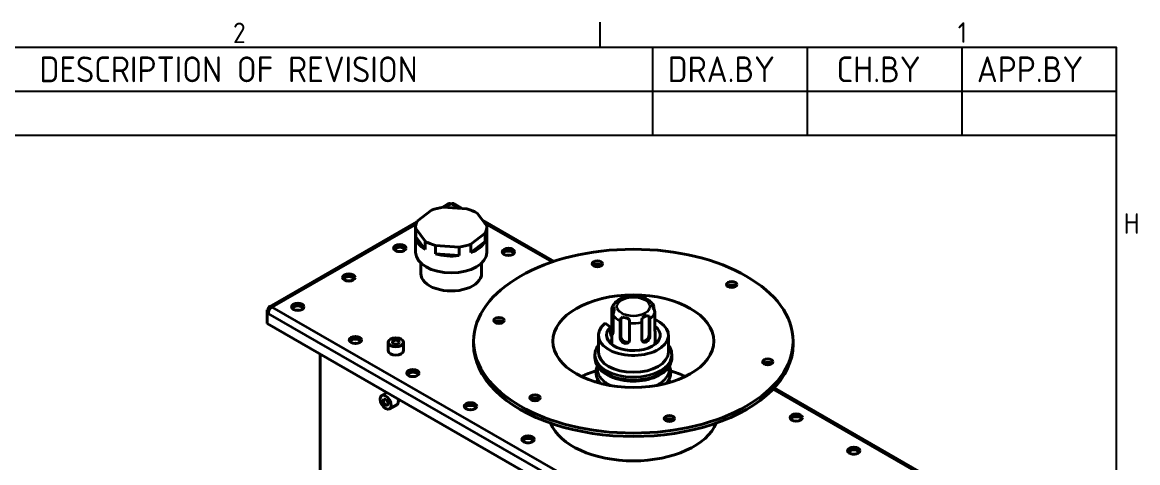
# Model space of a CAD drawing. Header units: millimetres. Extents: x 0 to 4205, y 0 to 2970.
# Drawn here: x 3574 to 4115, y 2668 to 2882 of the extents above; entities that cross this region are included whole.
import ezdxf

# ---------------------------------------------------------------- set-up
doc = ezdxf.new("R2010")
doc.units = ezdxf.units.MM
doc.header["$LTSCALE"] = 5
doc.layers.get('0').update_dxf_attribs({"color": 3, "lineweight": 25})
for name, color, linetype, lineweight in [('가시적인 것(ISO)', 3, 'Continuous', 40), ('가시적인 좁은 것(ISO)', 3, 'Continuous', 35), ('경계(ISO)', 7, 'Continuous', 25), ('기호(ISO)', 5, 'Continuous', 25)]:
    doc.layers.add(name, color=color, linetype=linetype, lineweight=lineweight)
doc.styles.add('ISO Proportiona M2B', font='isocp.shx')
doc.styles.add('문자 텍스트_PSTEK_POSCO', font='isocp.shx')

# ---------------------------------------------------------------- blocks, each defined once
blk = doc.blocks.new('경계 Default Border')
at = {"layer": '경계(ISO)'}
blk.add_line((770.92, 574), (770.92, 576.4), dxfattribs=at)
at = {"layer": '경계(ISO)', "flags": 128}
blk.add_lwpolyline([(20, 20), (20, 574), (821, 574), (821, 20), (20, 20)], dxfattribs=at)
at = {"layer": '경계(ISO)', "color": 2, "char_height": 2, "attachment_point": 7, "style": '문자 텍스트_PSTEK_POSCO'}
for s, insert in [('2', (735.29, 574.38)), ('1', (805.62, 574.4)), ('H', (821.72, 555.87))]:
    blk.add_mtext(s, dxfattribs=dict(at, insert=insert))

msp = doc.modelspace()

# ---------------------------------------------------------------- linework, layer by layer
at = {"layer": '가시적인 것(ISO)'}
for p, q in [((3781.0749, 2793.9929), (3777.8826, 2792.1546)), ((3787.7023, 2791.6133), (3783.5701, 2793.9929)), ((3772.7558, 2790.8216), (3765.8358, 2785.4778)), ((3789.9702, 2791.4596), (3778.4737, 2792.2388)), ((3799.5369, 2783.1936), (3794.9605, 2789.3167)), ((3765.6537, 2785.1124), (3694.1008, 2743.9078)), ((3765.0725, 2770.2924), (3765.0725, 2782.5556)), ((3765.1081, 2781.9176), (3769.6846, 2775.7946)), ((3765.1081, 2777.8299), (3765.1081, 2781.9176)), ((3832.2406, 2765.9654), (3797.4314, 2786.0108)), ((3799.5725, 2770.2924), (3799.5725, 2782.5556)), ((3765.1081, 2777.8299), (3769.6846, 2771.7069)), ((3791.8892, 2774.2896), (3798.8093, 2779.6335)), ((3798.8093, 2779.6335), (3798.8093, 2775.5457)), ((3769.6846, 2775.7946), (3769.6846, 2771.7069)), ((3774.6748, 2773.6516), (3786.1713, 2772.8724)), ((3774.6748, 2769.5639), (3774.6748, 2773.6516)), ((3786.1713, 2772.8724), (3786.1713, 2768.7847)), ((3791.8892, 2770.2019), (3798.8093, 2775.5457)), ((3791.8892, 2770.2019), (3791.8892, 2774.2896)), ((3774.6748, 2769.5639), (3786.1713, 2768.7847)), ((3767.5725, 2760.0731), (3767.5725, 2765.1418)), ((3797.0725, 2760.0731), (3797.0725, 2765.1418)), ((3880.5708, 2744.0584), (3880.5708, 2742.8478)), ((3692.9692, 2742.4073), (3693.5806, 2742.7594)), ((3693.8293, 2741.912), (3692.9692, 2742.4073)), ((3692.9692, 2742.4073), (3692.9692, 2741.0755)), ((3693.6888, 2741.4899), (3692.9692, 2741.0755)), ((3693.5806, 2740.7234), (3692.9692, 2741.0755)), ((3692.9692, 2741.0755), (3692.9692, 2735.7614)), ((3693.5806, 2742.7594), (3694.096, 2742.4626)), ((3860.2993, 2734.5869), (3860.2993, 2742.7624)), ((3860.851, 2739.9006), (3860.851, 2731.7252)), ((3860.993, 2740.852), (3860.993, 2742.8067)), ((3878.3536, 2738.4255), (3878.3536, 2730.25)), ((3881.1225, 2733.0212), (3881.1225, 2741.1966)), ((3692.9692, 2735.7614), (3957.9428, 2583.1733)), ((3859.573, 2733.9449), (3857.056, 2735.9156)), ((3859.573, 2731.6967), (3859.573, 2733.9449)), ((3864.3277, 2729.0031), (3864.3277, 2737.1785)), ((3864.6079, 2729.3712), (3864.6079, 2737.5467)), ((3868.9073, 2736.0228), (3868.9073, 2727.8474)), ((3874.7393, 2728.2202), (3874.7393, 2736.3957)), ((3878.7672, 2738.1017), (3878.7672, 2729.9262)), ((3853.7109, 2721.9087), (3853.7109, 2730.0842)), ((3860.2109, 2726.8549), (3860.2109, 2731.9929)), ((3881.2109, 2726.8549), (3881.2109, 2731.9929)), ((3887.7109, 2721.9087), (3887.7109, 2730.0842)), ((3751.7025, 2722.6111), (3751.7025, 2726.6988)), ((3759.2025, 2722.6111), (3759.2025, 2726.6988)), ((3793.2109, 2725.5877), (3793.2109, 2727.2228)), ((3948.2109, 2725.5877), (3948.2109, 2727.2228)), ((3718.6829, 2653.6028), (3718.6829, 2720.9539)), ((3852.0859, 2719.2218), (3852.0859, 2720.5802)), ((3889.3359, 2719.2218), (3889.3359, 2720.5802)), ((3751.1139, 2702.2781), (3748.6313, 2700.8486)), ((4047.3209, 2642.1089), (3939.0009, 2704.4863)), ((3755.9096, 2696.3852), (3752.3741, 2694.3492))]:
    msp.add_line(p, q, dxfattribs=at)
for centre, major_axis, ratio, start_param, end_param in [((3782.3225, 2782.5556), (-17.25, 0), 0.5758617, 4.93740063, 5.30025941), ((3782.3225, 2782.5556), (-17.25, 0), 0.5758617, 3.89020308, 4.25306186), ((3782.3225, 2782.5556), (-17.25, 0), 0.5758617, 5.98459818, 6.34745696), ((3782.3225, 2782.5556), (17.25, 0), 0.5758617, 5.98459818, 6.34745696), ((3782.3225, 2778.4679), (-17.25, 0), 0.5758617, 0.06427165, 0.74861042), ((3757.397, 2771.0827), (3, 0), 0.5758617, 0.38826696, 2.7533257), ((3757.397, 2771.0827), (-3, 0), 0.5758617, 3.52985961, 5.89491835), ((3782.3225, 2782.5556), (17.25, 0), 0.5758617, 3.89020308, 4.25306186), ((3782.3225, 2782.5556), (17.25, 0), 0.5758617, 4.93740063, 5.30025941), ((3782.3225, 2778.4679), (17.25, 0), 0.5758617, 5.30025941, 5.98459818), ((3810.0765, 2769.2503), (3, 0), 0.5758617, 0.38826696, 2.7533257), ((3810.0765, 2769.2503), (-3, 0), 0.5758617, 3.52985961, 5.89491835), ((3757.397, 2769.0388), (3, 0), 0.5758617, 1.325741, 1.81585165), ((3757.397, 2769.0388), (-3, 0), 0.5758617, 4.46733366, 4.9574443), ((3782.3225, 2770.2924), (17.25, 0), 0.5758617, 3.14159267, 6.28318531), ((3782.3225, 2778.4679), (-17.25, 0), 0.5758617, 1.1114692, 1.79580797), ((3810.0765, 2767.2064), (3, 0), 0.5758617, 1.325741, 1.81585165), ((3810.0765, 2767.2064), (-3, 0), 0.5758617, 4.46733366, 4.9574443), ((3782.3225, 2760.0731), (14.75, 0), 0.5758617, 3.14159264, 6.28318531), ((3853.2406, 2763.1339), (-2.5, 0), 0.5758617, 3.74551747, 5.67926049), ((3732.6483, 2756.8308), (3, 0), 0.5758617, 0.38826696, 2.7533257), ((3732.6483, 2756.8308), (-3, 0), 0.5758617, 3.52985961, 5.89491835), ((3732.6483, 2754.787), (3, 0), 0.5758617, 1.325741, 1.81585165), ((3732.6483, 2754.787), (-3, 0), 0.5758617, 4.46733366, 4.9574443), ((3918.4406, 2753.0734), (-2.5, 0), 0.5758617, 3.74551747, 5.67926049), ((3707.8995, 2742.579), (3, 0), 0.5758617, 0.38826696, 2.7533257), ((3707.8995, 2742.579), (-3, 0), 0.5758617, 3.52985961, 5.89491835), ((3861.2689, 2741.3759), (-0.1595, 2.4949), 0.09020825, 0.0992938, 0.95425207), ((3707.8995, 2740.5351), (3, 0), 0.5758617, 1.325741, 1.81585165), ((3707.8995, 2740.5351), (-3, 0), 0.5758617, 4.46733366, 4.9574443), ((3866.8977, 2736.9689), (-1.9894, 1.514), 0.74879747, 0.06528252, 0.51795546), ((3876.3397, 2737.5725), (1.5412, 1.9684), 0.65858923, 5.58383727, 6.24362611), ((3805.5109, 2735.6481), (-2.5, 0), 0.5758617, 3.74551747, 5.67926049), ((3870.7109, 2730.0842), (-17, 0), 0.5758617, 5.64508521, 10.33642045), ((3870.7109, 2730.0842), (-13, 0), 0.5758617, 5.74134413, 10.06678798), ((3735.8303, 2726.4947), (3, 0), 0.5758617, 0.38826696, 2.7533257), ((3735.8303, 2726.4947), (-3, 0), 0.5758617, 3.52985961, 5.89491835), ((3870.7109, 2723.3394), (-13, 0), 0.5758617, 5.65261657, 5.81588276), ((3866.8977, 2728.7934), (1.9894, -1.514), 0.74879747, 3.65954812, 6.15154667), ((3876.3397, 2729.397), (-1.5412, -1.9684), 0.65858923, 0.17777006, 2.44224461), ((3870.7109, 2723.3394), (-13, 0), 0.5758617, 3.6088952, 3.77216139), ((3735.8303, 2724.4509), (3, 0), 0.5758617, 1.325741, 1.81585165), ((3735.8303, 2724.4509), (-3, 0), 0.5758617, 4.46733366, 4.9574443), ((3755.4525, 2722.6111), (3.75, 0), 0.5758617, 3.14159267, 6.28318531), ((3870.7109, 2725.5877), (77.5, 0), 0.5758617, 3.14159265, 6.28318531), ((3870.7109, 2726.8549), (-10.5, 0), 0.5758617, 0, 0.2339722), ((3870.7109, 2726.8549), (10.5, 0), 0.5758617, 6.04921311, 6.28318531), ((3870.7109, 2721.9087), (-17, 0), 0.5758617, 0, 3.14159265), ((3935.9109, 2715.5272), (-2.5, 0), 0.5758617, 3.74551747, 5.67926049), ((3763.761, 2710.4105), (3, 0), 0.5758617, 0.38826696, 2.7533257), ((3763.761, 2710.4105), (-3, 0), 0.5758617, 3.52985961, 5.89491835), ((3870.7109, 2692.8858), (-39.05, 0), 0.5758617, 5.19412232, 5.41451391), ((3870.7109, 2692.8858), (-39.05, 0), 0.5758617, 4.01026405, 4.23065724), ((3763.761, 2708.3667), (3, 0), 0.5758617, 1.325741, 1.81585165), ((3763.761, 2708.3667), (-3, 0), 0.5758617, 4.46733366, 4.9574443), ((3754.0383, 2699.6348), (1.8714, -3.2497), 0.57809312, 0, 1.10556664), ((3791.6917, 2694.3263), (3, 0), 0.5758617, 0.38826696, 2.7533257), ((3791.6917, 2694.3263), (-3, 0), 0.5758617, 3.52985961, 5.89491835), ((3822.9812, 2698.102), (-2.5, 0), 0.5758617, 3.74551747, 5.67926049), ((3791.6917, 2692.2824), (3, 0), 0.5758617, 1.325741, 1.81585165), ((3791.6917, 2692.2824), (-3, 0), 0.5758617, 4.46733366, 4.9574443), ((3949.7301, 2688.8291), (3, 0), 0.5758617, 0.38826696, 2.7533257), ((3949.7301, 2688.8291), (-3, 0), 0.5758617, 3.52985961, 5.89491835), ((3870.7109, 2692.8858), (41.3, 0), 0.5758617, 3.37298232, 6.05179564), ((3888.1812, 2688.0415), (-2.5, 0), 0.5758617, 3.74551747, 5.67926049), ((3949.7301, 2686.7853), (3, 0), 0.5758617, 1.325741, 1.81585165), ((3949.7301, 2686.7853), (-3, 0), 0.5758617, 4.46733366, 4.9574443), ((3819.6224, 2678.2421), (3, 0), 0.5758617, 0.38826696, 2.7533257), ((3819.6224, 2678.2421), (-3, 0), 0.5758617, 3.52985961, 5.89491835), ((3819.6224, 2676.1982), (3, 0), 0.5758617, 1.325741, 1.81585165), ((3819.6224, 2676.1982), (-3, 0), 0.5758617, 4.46733366, 4.9574443), ((3977.6608, 2672.7449), (3, 0), 0.5758617, 0.38826696, 2.7533257), ((3977.6608, 2672.7449), (-3, 0), 0.5758617, 3.52985961, 5.89491835), ((3977.6608, 2670.701), (3, 0), 0.5758617, 1.325741, 1.81585165), ((3977.6608, 2670.701), (-3, 0), 0.5758617, 4.46733366, 4.9574443)]:
    msp.add_ellipse(centre, major_axis=major_axis, ratio=ratio, start_param=start_param, end_param=end_param, dxfattribs=at)
for centre, major_axis, ratio in [((3757.397, 2772.3908), (3, 0), 0.5758617), ((3870.7109, 2727.2228), (77.5, 0), 0.5758617), ((3810.0765, 2770.5584), (3, 0), 0.5758617), ((3853.2406, 2764.769), (2.5, 0), 0.5758617), ((3732.6483, 2758.1389), (3, 0), 0.5758617), ((3918.4406, 2754.7085), (2.5, 0), 0.5758617), ((3870.7109, 2727.2228), (39.05, 0), 0.5758617), ((3707.8995, 2743.8871), (3, 0), 0.5758617), ((3805.5109, 2737.2832), (2.5, 0), 0.5758617), ((3735.8303, 2727.8028), (3, 0), 0.5758617), ((3755.4525, 2726.6988), (3.75, 0), 0.5758617), ((3755.4525, 2726.6988), (1.6618, 0), 0.5758617), ((3935.9109, 2717.1623), (2.5, 0), 0.5758617), ((3763.761, 2711.7186), (3, 0), 0.5758617), ((3750.5027, 2697.5989), (-1.8714, 3.2497), 0.57809312), ((3822.9812, 2699.7371), (2.5, 0), 0.5758617), ((3750.5027, 2697.5989), (-0.8293, 1.44), 0.57809312), ((3791.6917, 2695.6344), (3, 0), 0.5758617), ((3888.1812, 2689.6766), (2.5, 0), 0.5758617), ((3949.7301, 2690.1372), (3, 0), 0.5758617), ((3819.6224, 2679.5501), (3, 0), 0.5758617), ((3977.6608, 2674.053), (3, 0), 0.5758617)]:
    msp.add_ellipse(centre, major_axis=major_axis, ratio=ratio, dxfattribs=at)
for points in [[(3782.3225, 2793.8703), (3781.8609, 2794.1362), (3781.4035, 2794.1774), (3781.0753, 2793.9921)], [(3782.3225, 2793.8703), (3782.7842, 2794.1362), (3783.2416, 2794.1774), (3783.5698, 2793.9921)], [(3863.7604, 2747.3689), (3863.6918, 2747.3341), (3863.625, 2747.2968), (3863.5605, 2747.2571)], [(3693.6991, 2741.5274), (3693.621, 2741.2484), (3693.5806, 2740.9743), (3693.5806, 2740.7234)], [(3859.5875, 2731.3022), (3859.7899, 2731.3425), (3859.9996, 2731.3998), (3860.2112, 2731.4715)], [(3881.1371, 2732.477), (3881.1404, 2732.4599), (3881.1437, 2732.4434), (3881.1468, 2732.4273)]]:
    msp.add_open_spline(points, degree=3, dxfattribs=at)
for points, knots in [([(3695.3484, 2743.7853), (3694.8161, 2744.0918), (3694.2895, 2744.0997), (3693.9601, 2743.8061), (3693.7166, 2743.5892), (3693.5806, 2743.2142), (3693.5806, 2742.7594)], [0, 0, 0, 0, 0.57504459, 0.57504459, 0.57504459, 1, 1, 1, 1]), ([(3695.3484, 2743.7853), (3694.8161, 2743.4787), (3694.2895, 2742.8802), (3693.9601, 2742.2071), (3693.8509, 2741.9842), (3693.7626, 2741.7542), (3693.6991, 2741.5274)], [0, 0, 0, 0, 0.575044589, 0.575044589, 0.575044589, 0.76555338, 0.76555338, 0.76555338, 0.76555338]), ([(3860.2993, 2742.7624), (3860.2993, 2742.9717), (3860.3342, 2743.1566), (3860.471, 2743.4763), (3860.5742, 2743.6031), (3860.8149, 2743.7754), (3860.945, 2743.8281), (3861.0879, 2743.8571)], [-0.928352843, -0.928352843, -0.928352843, -0.928352843, -0.77331511, -0.77331511, -0.610228294, -0.610228294, -0.467383758, -0.467383758, -0.467383758, -0.467383758]), ([(3863.5605, 2747.2571), (3863.2531, 2747.068), (3862.9584, 2746.8631), (3862.3995, 2746.4191), (3862.1351, 2746.18), (3861.6437, 2745.6646), (3861.4165, 2745.3882), (3861.0097, 2744.7967), (3860.8301, 2744.4814), (3860.5324, 2743.8156), (3860.4145, 2743.465), (3860.3344, 2743.1032)], [3.325831436, 3.325831436, 3.325831436, 3.325831436, 3.450932986, 3.450932986, 3.576034536, 3.576034536, 3.701136085, 3.701136085, 3.826237635, 3.826237635, 3.951339185, 3.951339185, 3.951339185, 3.951339185]), ([(3861.0879, 2743.8571), (3861.1492, 2743.606), (3861.2117, 2743.3073), (3861.326, 2742.7146), (3861.3885, 2742.3648), (3861.4499, 2741.979)], [1.699864016, 1.699864016, 1.699864016, 1.699864016, 2.010514071, 2.010514071, 2.321164125, 2.321164125, 2.321164125, 2.321164125]), ([(3866.021, 2748.374), (3865.6995, 2748.27), (3865.3807, 2748.1481), (3864.665, 2747.8449), (3864.2086, 2747.626), (3863.7604, 2747.3689)], [1.788077659, 1.788077659, 1.788077659, 1.788077659, 2.010514071, 2.010514071, 2.321164125, 2.321164125, 2.321164125, 2.321164125]), ([(3874.1696, 2748.7098), (3873.6394, 2748.8291), (3873.0968, 2748.92), (3871.9984, 2749.0452), (3871.4425, 2749.0795), (3870.3295, 2749.0914), (3869.7724, 2749.069), (3868.6689, 2748.9675), (3868.1226, 2748.8885), (3867.0523, 2748.6738), (3866.5284, 2748.5382), (3866.021, 2748.3739)], [2.135115146, 2.135115146, 2.135115146, 2.135115146, 2.31199437, 2.31199437, 2.488873594, 2.488873594, 2.665752818, 2.665752818, 2.842632042, 2.842632042, 3.019511266, 3.019511266, 3.019511266, 3.019511266]), ([(3875.7533, 2748.2543), (3875.3334, 2748.4037), (3874.9136, 2748.5269), (3874.4083, 2748.6544), (3874.2899, 2748.6828), (3874.1696, 2748.7099)], [1.755318757, 1.755318757, 1.755318757, 1.755318757, 2.010514071, 2.010514071, 2.086351786, 2.086351786, 2.086351786, 2.086351786]), ([(3880.4135, 2744.7744), (3880.2102, 2745.1126), (3879.9758, 2745.4278), (3879.4599, 2746.0125), (3879.1783, 2746.2823), (3878.578, 2746.7802), (3878.2591, 2747.0084), (3877.5905, 2747.4269), (3877.2407, 2747.6172), (3876.5153, 2747.9622), (3876.1396, 2748.1168), (3875.7533, 2748.2542)], [1.269870539, 1.269870539, 1.269870539, 1.269870539, 1.406707504, 1.406707504, 1.543544469, 1.543544469, 1.680381434, 1.680381434, 1.817218399, 1.817218399, 1.954055364, 1.954055364, 1.954055364, 1.954055364]), ([(3879.9718, 2745.0643), (3880.0814, 2745.0515), (3880.1806, 2745.0135), (3880.3634, 2744.8683), (3880.4414, 2744.7531), (3880.5446, 2744.4487), (3880.5708, 2744.2677), (3880.5708, 2744.0584)], [-0.456815099, -0.456815099, -0.456815099, -0.456815099, -0.315257795, -0.315257795, -0.153640623, -0.153640623, 0, 0, 0, 0]), ([(3880.3339, 2743.1863), (3880.2725, 2743.572), (3880.21, 2743.9219), (3880.0957, 2744.5146), (3880.0332, 2744.8132), (3879.9718, 2745.0643)], [1.699864016, 1.699864016, 1.699864016, 1.699864016, 2.010514071, 2.010514071, 2.321164125, 2.321164125, 2.321164125, 2.321164125]), ([(3861.4499, 2741.979), (3861.3403, 2741.7774), (3861.2411, 2741.5644), (3861.0583, 2741.0922), (3860.9804, 2740.8343), (3860.8772, 2740.34), (3860.851, 2740.11), (3860.851, 2739.9006)], [-0.456815099, -0.456815099, -0.456815099, -0.456815099, -0.315257795, -0.315257795, -0.153640623, -0.153640623, 0, 0, 0, 0]), ([(3864.3277, 2737.1785), (3864.3277, 2737.3888), (3864.3765, 2737.6023), (3864.5675, 2738.0346), (3864.7124, 2738.2459), (3865.0397, 2738.6043), (3865.2105, 2738.7543), (3865.395, 2738.8903)], [-0.928418077, -0.928418077, -0.928418077, -0.928418077, -0.772738134, -0.772738134, -0.60683691, -0.60683691, -0.46743248, -0.46743248, -0.46743248, -0.46743248]), ([(3865.395, 2738.8903), (3865.9045, 2738.829), (3866.4235, 2738.7236), (3867.3719, 2738.4843), (3867.8908, 2738.3277), (3868.4003, 2738.1318)], [1.699864016, 1.699864016, 1.699864016, 1.699864016, 2.010514071, 2.010514071, 2.321164125, 2.321164125, 2.321164125, 2.321164125]), ([(3874.7393, 2736.3957), (3874.7393, 2736.6061), (3874.753, 2736.8406), (3874.8053, 2737.3552), (3874.8447, 2737.629), (3874.93, 2738.1242), (3874.9732, 2738.3439), (3875.018, 2738.5549)], [-0.928445982, -0.928445982, -0.928445982, -0.928445982, -0.772610682, -0.772610682, -0.605977451, -0.605977451, -0.467453596, -0.467453596, -0.467453596, -0.467453596]), ([(3875.018, 2738.5549), (3875.4662, 2738.812), (3875.9226, 2739.0309), (3876.7567, 2739.3842), (3877.2131, 2739.552), (3877.6613, 2739.6745)], [1.699864016, 1.699864016, 1.699864016, 1.699864016, 2.010514071, 2.010514071, 2.321164125, 2.321164125, 2.321164125, 2.321164125]), ([(3877.6613, 2739.6745), (3877.8521, 2739.5632), (3878.0282, 2739.4365), (3878.3679, 2739.1212), (3878.5187, 2738.928), (3878.7167, 2738.5195), (3878.7672, 2738.3121), (3878.7672, 2738.1017)], [-0.456836378, -0.456836378, -0.456836378, -0.456836378, -0.319561365, -0.319561365, -0.15443039, -0.15443039, 0, 0, 0, 0]), ([(3881.1225, 2741.1966), (3881.1225, 2741.406), (3881.0876, 2741.632), (3880.9507, 2742.1111), (3880.8475, 2742.3573), (3880.6069, 2742.8025), (3880.4767, 2743.0008), (3880.3339, 2743.1863)], [-0.928352843, -0.928352843, -0.928352843, -0.928352843, -0.77331511, -0.77331511, -0.610228294, -0.610228294, -0.467383758, -0.467383758, -0.467383758, -0.467383758]), ([(3860.275, 2731.093), (3860.2402, 2731.2734), (3860.2187, 2731.518), (3860.2069, 2732.0829), (3860.2157, 2732.403), (3860.242, 2733.0229), (3860.2611, 2733.3646), (3860.2902, 2734.0178), (3860.2993, 2734.3292), (3860.2993, 2734.5869)], [-0.756511688, -0.756511688, -0.756511688, -0.756511688, -0.567394583, -0.567394583, -0.378277478, -0.378277478, -0.189138739, -0.189138739, 0, 0, 0, 0]), ([(3868.4003, 2738.1318), (3868.4854, 2737.9278), (3868.5655, 2737.7146), (3868.7208, 2737.2344), (3868.7907, 2736.9688), (3868.8833, 2736.4649), (3868.9073, 2736.233), (3868.9073, 2736.0228)], [-0.456831981, -0.456831981, -0.456831981, -0.456831981, -0.318683626, -0.318683626, -0.15427722, -0.15427722, 0, 0, 0, 0]), ([(3881.1468, 2732.4273), (3881.1815, 2732.2469), (3881.203, 2732.1057), (3881.2149, 2731.9587), (3881.206, 2731.9528), (3881.1797, 2732.0565), (3881.1606, 2732.1731), (3881.1315, 2732.5265), (3881.1225, 2732.7634), (3881.1225, 2733.0212)], [-0.756511688, -0.756511688, -0.756511688, -0.756511688, -0.567394583, -0.567394583, -0.378277478, -0.378277478, -0.189138739, -0.189138739, 0, 0, 0, 0]), ([(3860.2114, 2729.7099), (3860.0388, 2729.8625), (3859.8958, 2730.0685), (3859.6433, 2730.6972), (3859.573, 2731.1773), (3859.573, 2731.6967)], [-0.64743785, -0.64743785, -0.64743785, -0.64743785, -0.381145657, -0.381145657, 0, 0, 0, 0]), ([(3860.851, 2731.7252), (3860.851, 2731.4675), (3860.8279, 2731.2284), (3860.7425, 2730.8678), (3860.681, 2730.746), (3860.557, 2730.6327), (3860.4863, 2730.6335), (3860.3623, 2730.7733), (3860.3098, 2730.9126), (3860.275, 2731.093)], [-1.513023376, -1.513023376, -1.513023376, -1.513023376, -1.323884638, -1.323884638, -1.134745899, -1.134745899, -0.945628794, -0.945628794, -0.756511688, -0.756511688, -0.756511688, -0.756511688]), ([(3866.4963, 2726.2221), (3866.2076, 2726.2949), (3865.9067, 2726.4324), (3865.3655, 2726.8133), (3865.1248, 2727.0564), (3864.7498, 2727.5604), (3864.5901, 2727.8554), (3864.3792, 2728.448), (3864.3277, 2728.7454), (3864.3277, 2729.0031)], [-0.756511688, -0.756511688, -0.756511688, -0.756511688, -0.567394583, -0.567394583, -0.378277478, -0.378277478, -0.189138739, -0.189138739, 0, 0, 0, 0]), ([(3868.9073, 2727.8474), (3868.9073, 2727.5896), (3868.8428, 2727.3216), (3868.5857, 2726.847), (3868.3934, 2726.6409), (3867.9577, 2726.3415), (3867.6849, 2726.228), (3867.0984, 2726.1316), (3866.785, 2726.1492), (3866.4963, 2726.2221)], [-1.513023376, -1.513023376, -1.513023376, -1.513023376, -1.323884638, -1.323884638, -1.134745899, -1.134745899, -0.945628794, -0.945628794, -0.756511688, -0.756511688, -0.756511688, -0.756511688]), ([(3876.9322, 2726.8893), (3876.6783, 2726.7817), (3876.3988, 2726.7262), (3875.8695, 2726.7512), (3875.6199, 2726.8313), (3875.2186, 2727.0772), (3875.0398, 2727.2596), (3874.7998, 2727.7024), (3874.7393, 2727.9625), (3874.7393, 2728.2202)], [-0.756511688, -0.756511688, -0.756511688, -0.756511688, -0.567394583, -0.567394583, -0.378277478, -0.378277478, -0.189138739, -0.189138739, 0, 0, 0, 0]), ([(3878.7672, 2729.9262), (3878.7672, 2729.6685), (3878.7258, 2729.3652), (3878.5541, 2728.7481), (3878.4233, 2728.4345), (3878.1116, 2727.8867), (3877.9095, 2727.6153), (3877.447, 2727.1702), (3877.1861, 2726.9968), (3876.9322, 2726.8893)], [-1.513023376, -1.513023376, -1.513023376, -1.513023376, -1.323884638, -1.323884638, -1.134745899, -1.134745899, -0.945628794, -0.945628794, -0.756511688, -0.756511688, -0.756511688, -0.756511688]), ([(3853.7109, 2725.3102), (3853.3234, 2724.7764), (3852.9969, 2724.2149), (3852.3138, 2722.6581), (3852.0859, 2721.6206), (3852.0859, 2720.5802)], [3.68230509, 3.68230509, 3.68230509, 3.68230509, 3.830740847, 3.830740847, 4.078224952, 4.078224952, 4.078224952, 4.078224952]), ([(3889.3359, 2720.5802), (3889.3359, 2721.733), (3889.0552, 2722.8812), (3888.3053, 2724.4164), (3888.0286, 2724.8725), (3887.7109, 2725.3102)], [0.936632298, 0.936632298, 0.936632298, 0.936632298, 1.210855254, 1.210855254, 1.332552161, 1.332552161, 1.332552161, 1.332552161]), ([(3852.0859, 2719.2218), (3852.0859, 2718.069), (3852.3665, 2716.9208), (3853.4478, 2714.7074), (3854.2823, 2713.6541), (3856.4708, 2711.6914), (3857.8728, 2710.8057), (3861.0679, 2709.3427), (3862.8696, 2708.7727), (3866.6603, 2708.0084), (3868.6475, 2707.812), (3872.6179, 2707.8025), (3874.6003, 2707.988), (3878.3819, 2708.7273), (3880.1797, 2709.2818), (3883.422, 2710.7306), (3884.8648, 2711.6264), (3887.2046, 2713.7011), (3888.1142, 2714.8789), (3889.108, 2717.1439), (3889.3359, 2718.1814), (3889.3359, 2719.2218)], [4.07822495, 4.07822495, 4.07822495, 4.07822495, 4.35244791, 4.35244791, 4.64904878, 4.64904878, 4.97725782, 4.97725782, 5.31220859, 5.31220859, 5.6448617, 5.6448617, 5.9763168, 5.9763168, 6.30890634, 6.30890634, 6.64381872, 6.64381872, 6.9723335, 6.9723335, 7.21981761, 7.21981761, 7.21981761, 7.21981761]), ([(3853.2618, 2715.1683), (3853.2147, 2715.0645), (3853.17, 2714.96), (3852.9011, 2714.2931), (3852.7426, 2713.7158), (3852.575, 2712.5633), (3852.5603, 2711.9914), (3852.6675, 2710.8634), (3852.788, 2710.3077), (3853.1583, 2709.2081), (3853.4132, 2708.6649), (3854.0353, 2707.6333), (3854.3981, 2707.146), (3854.8088, 2706.6844)], [22.84870277, 22.84870277, 22.84870277, 22.84870277, 22.93767909, 22.93767909, 23.4134335, 23.4134335, 23.86582433, 23.86582433, 24.31423943, 24.31423943, 24.78366388, 24.78366388, 25.23915497, 25.23915497, 25.23915497, 25.23915497]), ([(3886.613, 2706.6844), (3886.7244, 2706.8096), (3886.8324, 2706.9368), (3887.3733, 2707.606), (3887.7457, 2708.1792), (3888.3178, 2709.3366), (3888.5261, 2709.9152), (3888.7882, 2711.073), (3888.8488, 2711.6499), (3888.8283, 2712.7874), (3888.7509, 2713.3474), (3888.4992, 2714.3279), (3888.3482, 2714.7532), (3888.16, 2715.1684)], [11.82396491, 11.82396491, 11.82396491, 11.82396491, 11.94788595, 11.94788595, 12.46600289, 12.46600289, 12.95177008, 12.95177008, 13.41029447, 13.41029447, 13.8569722, 13.8569722, 14.21405902, 14.21405902, 14.21405902, 14.21405902]), ([(3853.4584, 2708.6234), (3853.255, 2708.2321), (3853.0846, 2707.8298), (3852.9278, 2707.3522), (3852.9064, 2707.2836), (3852.8859, 2707.2148)], [25.308195752, 25.308195752, 25.308195752, 25.308195752, 25.649682451, 25.649682451, 25.706690044, 25.706690044, 25.706690044, 25.706690044]), ([(3888.5358, 2707.2148), (3888.5169, 2707.2783), (3888.4973, 2707.3415), (3888.3414, 2707.8199), (3888.1694, 2708.2271), (3887.9634, 2708.6236)], [16.507667006, 16.507667006, 16.507667006, 16.507667006, 16.560220235, 16.560220235, 16.906913328, 16.906913328, 16.906913328, 16.906913328])]:
    msp.add_open_spline(points, degree=3, knots=knots, dxfattribs=at)
at = {"layer": '가시적인 좁은 것(ISO)'}
for p, q in [((3782.3225, 2793.8703), (3779.3824, 2792.1772)), ((3786.047, 2791.7255), (3782.3225, 2793.8703)), ((3765.2688, 2784.0497), (3695.3484, 2743.7853)), ((3831.3169, 2765.6564), (3798.5349, 2784.5342)), ((3695.3484, 2743.7853), (3959.0992, 2591.9013)), ((3880.5708, 2744.0584), (3880.1878, 2744.0339)), ((3957.3315, 2588.8394), (3693.5806, 2740.7234)), ((3860.2993, 2742.7624), (3860.993, 2742.8067)), ((3878.7672, 2738.1017), (3878.3536, 2738.4255)), ((3860.2993, 2734.5869), (3860.851, 2734.6222)), ((3864.3277, 2737.1785), (3864.6079, 2737.5467)), ((3864.3277, 2729.0031), (3864.6079, 2729.3712)), ((3878.7672, 2729.9262), (3878.3536, 2730.25)), ((4046.0734, 2641.9863), (3938.4854, 2703.9421))]:
    msp.add_line(p, q, dxfattribs=at)
msp.add_ellipse((3870.7109, 2744.0234), major_axis=(-8, 0), ratio=0.5758617, dxfattribs=at)
for centre, major_axis, start_param, end_param in [((3870.7109, 2741.9795), (-10.5, 0), 0.35096947, 0.91735859), ((3870.7109, 2741.9795), (10.5, 0), 5.58695723, 6.15334634), ((3870.7109, 2741.9795), (10.5, 0), 4.53975967, 5.10614879), ((3870.7109, 2720.5802), (-18.625, 0), 0, 3.14159265), ((3870.7109, 2719.2218), (18.625, 0), 3.14159265, 6.28318531)]:
    msp.add_ellipse(centre, major_axis=major_axis, ratio=0.5758617, start_param=start_param, end_param=end_param, dxfattribs=at)
for points, knots in [([(3859.7252, 2705.6438), (3859.2444, 2705.873), (3858.7842, 2706.1175), (3857.7486, 2706.7317), (3857.1959, 2707.1134), (3856.2546, 2707.8709), (3855.8491, 2708.2477), (3855.128, 2709.0309), (3854.8125, 2709.4374), (3854.0056, 2710.697), (3853.6682, 2711.5744), (3853.469, 2712.9658), (3853.4628, 2713.4639), (3853.5462, 2714.1728), (3853.5836, 2714.3872), (3853.633, 2714.6005)], [-26.57038185, -26.57038185, -26.57038185, -26.57038185, -26.21469125, -26.21469125, -25.72361792, -25.72361792, -25.28501977, -25.28501977, -24.84641686, -24.84641686, -23.95597199, -23.95597199, -23.46558207, -23.46558207, -23.25156897, -23.25156897, -23.25156897, -23.25156897]), ([(3887.7886, 2714.6004), (3887.802, 2714.5427), (3887.8145, 2714.485), (3887.9248, 2713.9359), (3887.9598, 2713.4383), (3887.8757, 2712.043), (3887.6111, 2711.1574), (3886.9092, 2709.8771), (3886.6276, 2709.4625), (3885.972, 2708.6604), (3885.5981, 2708.273), (3884.7205, 2707.4905), (3884.1999, 2707.0942), (3883.035, 2706.3341), (3882.3866, 2705.9727), (3881.6966, 2705.6437)], [-13.81097827, -13.81097827, -13.81097827, -13.81097827, -13.75329522, -13.75329522, -13.26294904, -13.26294904, -12.37252737, -12.37252737, -11.93393474, -11.93393474, -11.49534686, -11.49534686, -11.00428655, -11.00428655, -10.49271712, -10.49271712, -10.49271712, -10.49271712]), ([(3853.5236, 2707.0306), (3853.5616, 2707.3432), (3853.6252, 2707.654), (3853.7269, 2708.0069), (3853.7406, 2708.0526), (3853.755, 2708.0984)], [-26.034208691, -26.034208691, -26.034208691, -26.034208691, -25.723617919, -25.723617919, -25.677273558, -25.677273558, -25.677273558, -25.677273558])]:
    msp.add_open_spline(points, degree=3, knots=knots, dxfattribs=at)
msp.add_open_spline([(3887.6667, 2708.0985), (3887.7769, 2707.7466), (3887.8543, 2707.3896), (3887.898, 2707.0306)], degree=3, dxfattribs=at)
at = {"layer": '기호(ISO)'}
for p, q in [((3344.9999, 2870.0001), (4104.9999, 2870.0001)), ((3879.9999, 2870.0001), (3879.9999, 2848.6001)), ((3954.9999, 2870.0001), (3954.9999, 2848.6001)), ((4029.9999, 2870.0001), (4029.9999, 2848.6001)), ((4104.9999, 2870.0001), (4104.9999, 2848.6001)), ((3344.9999, 2848.6001), (4104.9999, 2848.6001)), ((3879.9999, 2848.6001), (3879.9999, 2827.2001)), ((3954.9999, 2848.6001), (3954.9999, 2827.2001)), ((4029.9999, 2848.6001), (4029.9999, 2827.2001)), ((4104.9999, 2848.6001), (4104.9999, 2827.2001)), ((3344.9999, 2827.2001), (4104.9999, 2827.2001))]:
    msp.add_line(p, q, dxfattribs=at)

# ---------------------------------------------------------------- block references
at = {"xscale": 5, "yscale": 5, "zscale": 5}
msp.add_blockref('경계 Default Border', (0, 0), dxfattribs=at)

# ---------------------------------------------------------------- texts
at = {"layer": '기호(ISO)', "color": 2, "char_height": 12.5, "attachment_point": 7, "style": 'ISO Proportiona M2B'}
for s, insert in [('DESCRIPTION OF REVISION', (3582.535, 2852.916)), ('DRA.BY', (3887.3786, 2852.916)), ('CH.BY', (3969.3214, 2852.916)), ('APP.BY', (4037.3886, 2852.916))]:
    msp.add_mtext(s, dxfattribs=dict(at, insert=insert))

doc.saveas('drawing.dxf')
